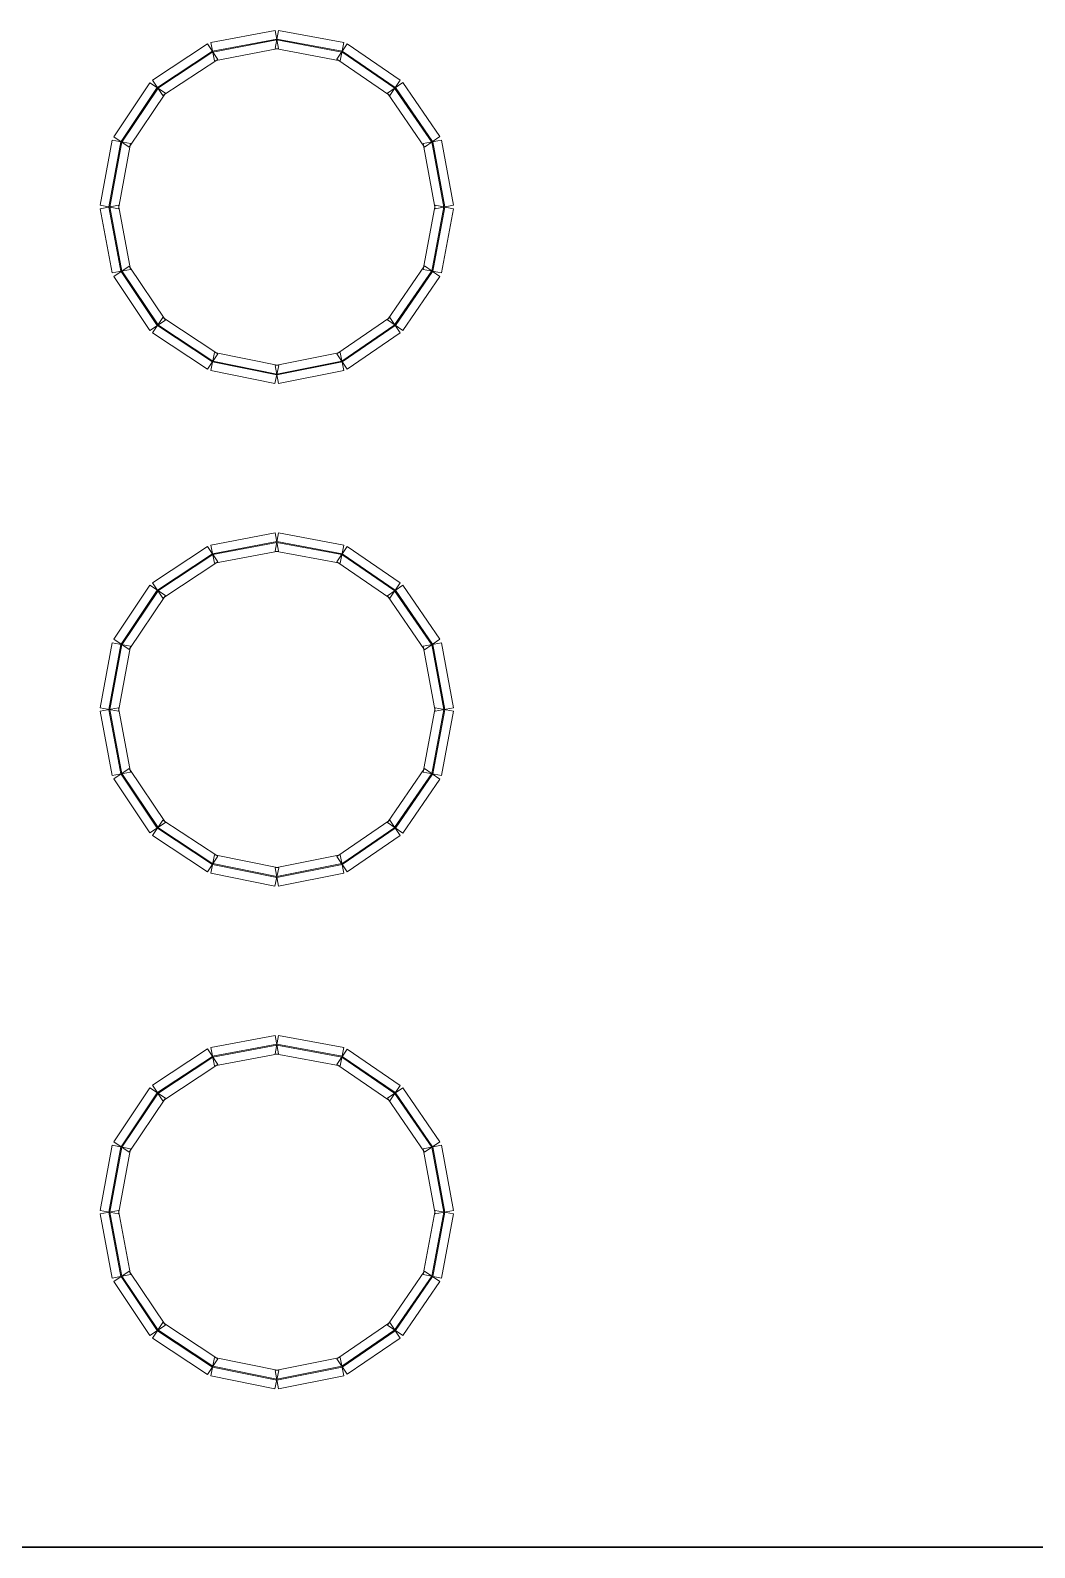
# Model space of a CAD drawing. Header units: millimetres. Extents: x -200 to 200, y -162 to 219.
# Drawn here: x -21.29 to 7.26, y -66.68 to -23.55 of the extents above; entities that cross this region are included whole.
import ezdxf

# ---------------------------------------------------------------- set-up
doc = ezdxf.new("R2010")
doc.units = ezdxf.units.MM
doc.header["$MEASUREMENT"] = 0

msp = doc.modelspace()

# ---------------------------------------------------------------- linework, layer by layer
at = {"color": 4, "lineweight": 5}
for points in [[(-14.3337, -23.548), (-14.3337, -23.548), (-14.2358, -24.0679), (-14.2358, -24.0679), (-14.2358, -24.0679), (-14.2358, -24.0679), (-16.0611, -24.4118), (-16.0611, -24.4118), (-16.0611, -24.4118), (-16.0611, -24.4118), (-16.159, -23.8919), (-16.159, -23.8919), (-16.159, -23.8919), (-16.159, -23.8919), (-14.3337, -23.548), (-14.3337, -23.548)], [(-12.3847, -23.8918), (-12.3847, -23.8918), (-12.4813, -24.4119), (-12.4813, -24.4119), (-12.4813, -24.4119), (-12.4813, -24.4119), (-14.3331, -24.068), (-14.3331, -24.068), (-14.3331, -24.068), (-14.3331, -24.068), (-14.2365, -23.5479), (-14.2365, -23.5479), (-14.2365, -23.5479), (-14.2365, -23.5479), (-12.3847, -23.8918), (-12.3847, -23.8918)], [(-16.2559, -23.9312), (-16.2559, -23.9312), (-15.9642, -24.3725), (-15.9642, -24.3725), (-15.9642, -24.3725), (-15.9642, -24.3725), (-17.5249, -25.4042), (-17.5249, -25.4042), (-17.5249, -25.4042), (-17.5249, -25.4042), (-17.8167, -24.9629), (-17.8167, -24.9629), (-17.8167, -24.9629), (-17.8167, -24.9629), (-16.2559, -23.9312), (-16.2559, -23.9312)], [(-16.1173, -24.1408), (-16.1173, -24.1408), (-16.1027, -24.1629), (-16.1027, -24.1629), (-16.1027, -24.1629), (-16.1027, -24.1629), (-17.6635, -25.1946), (-17.6635, -25.1946), (-17.6635, -25.1946), (-17.6635, -25.1946), (-17.6781, -25.1725), (-17.6781, -25.1725), (-17.6781, -25.1725), (-17.6781, -25.1725), (-16.1173, -24.1408), (-16.1173, -24.1408)], [(-14.2872, -23.795), (-14.2872, -23.795), (-14.2823, -23.821), (-14.2823, -23.821), (-14.2823, -23.821), (-14.2823, -23.821), (-16.1076, -24.1649), (-16.1076, -24.1649), (-16.1076, -24.1649), (-16.1076, -24.1649), (-16.1125, -24.1389), (-16.1125, -24.1389), (-16.1125, -24.1389), (-16.1125, -24.1389), (-14.2872, -23.795), (-14.2872, -23.795)], [(-12.4306, -24.1389), (-12.4306, -24.1389), (-12.4355, -24.1649), (-12.4355, -24.1649), (-12.4355, -24.1649), (-12.4355, -24.1649), (-14.2872, -23.821), (-14.2872, -23.821), (-14.2872, -23.821), (-14.2872, -23.821), (-14.2824, -23.795), (-14.2824, -23.795), (-14.2824, -23.795), (-14.2824, -23.795), (-12.4306, -24.1389), (-12.4306, -24.1389)], [(-10.7758, -24.9652), (-10.7758, -24.9652), (-11.0746, -25.4019), (-11.0746, -25.4019), (-11.0746, -25.4019), (-11.0746, -25.4019), (-12.5824, -24.3702), (-12.5824, -24.3702), (-12.5824, -24.3702), (-12.5824, -24.3702), (-12.2837, -23.9335), (-12.2837, -23.9335), (-12.2837, -23.9335), (-12.2837, -23.9335), (-10.7758, -24.9652), (-10.7758, -24.9652)], [(-10.9177, -25.1726), (-10.9177, -25.1726), (-10.9327, -25.1945), (-10.9327, -25.1945), (-10.9327, -25.1945), (-10.9327, -25.1945), (-12.4405, -24.1628), (-12.4405, -24.1628), (-12.4405, -24.1628), (-12.4405, -24.1628), (-12.4256, -24.1409), (-12.4256, -24.1409), (-12.4256, -24.1409), (-12.4256, -24.1409), (-10.9177, -25.1726), (-10.9177, -25.1726)], [(-17.8903, -25.0359), (-17.8903, -25.0359), (-17.4513, -25.3311), (-17.4513, -25.3311), (-17.4513, -25.3311), (-17.4513, -25.3311), (-18.4829, -26.8654), (-18.4829, -26.8654), (-18.4829, -26.8654), (-18.4829, -26.8654), (-18.922, -26.5702), (-18.922, -26.5702), (-18.922, -26.5702), (-18.922, -26.5702), (-17.8903, -25.0359), (-17.8903, -25.0359)], [(-17.6818, -25.1762), (-17.6818, -25.1762), (-17.6598, -25.1909), (-17.6598, -25.1909), (-17.6598, -25.1909), (-17.6598, -25.1909), (-18.6915, -26.7252), (-18.6915, -26.7252), (-18.6915, -26.7252), (-18.6915, -26.7252), (-18.7134, -26.7104), (-18.7134, -26.7104), (-18.7134, -26.7104), (-18.7134, -26.7104), (-17.6818, -25.1762), (-17.6818, -25.1762)], [(-9.6493, -26.5676), (-9.6493, -26.5676), (-10.0848, -26.868), (-10.0848, -26.868), (-10.0848, -26.868), (-10.0848, -26.868), (-11.143, -25.3337), (-11.143, -25.3337), (-11.143, -25.3337), (-11.143, -25.3337), (-10.7074, -25.0333), (-10.7074, -25.0333), (-10.7074, -25.0333), (-10.7074, -25.0333), (-9.6493, -26.5676), (-9.6493, -26.5676)], [(-9.8562, -26.7103), (-9.8562, -26.7103), (-9.878, -26.7253), (-9.878, -26.7253), (-9.878, -26.7253), (-9.878, -26.7253), (-10.9361, -25.191), (-10.9361, -25.191), (-10.9361, -25.191), (-10.9361, -25.191), (-10.9143, -25.176), (-10.9143, -25.176), (-10.9143, -25.176), (-10.9143, -25.176), (-9.8562, -26.7103), (-9.8562, -26.7103)], [(-18.9626, -26.6695), (-18.9626, -26.6695), (-18.4424, -26.7661), (-18.4424, -26.7661), (-18.4424, -26.7661), (-18.4424, -26.7661), (-18.7863, -28.6179), (-18.7863, -28.6179), (-18.7863, -28.6179), (-18.7863, -28.6179), (-19.3064, -28.5213), (-19.3064, -28.5213), (-19.3064, -28.5213), (-19.3064, -28.5213), (-18.9626, -26.6695), (-18.9626, -26.6695)], [(-18.7155, -26.7154), (-18.7155, -26.7154), (-18.6895, -26.7202), (-18.6895, -26.7202), (-18.6895, -26.7202), (-18.6895, -26.7202), (-19.0334, -28.572), (-19.0334, -28.572), (-19.0334, -28.572), (-19.0334, -28.572), (-19.0594, -28.5671), (-19.0594, -28.5671), (-19.0594, -28.5671), (-19.0594, -28.5671), (-18.7155, -26.7154), (-18.7155, -26.7154)], [(-9.2631, -28.5213), (-9.2631, -28.5213), (-9.7833, -28.6179), (-9.7833, -28.6179), (-9.7833, -28.6179), (-9.7833, -28.6179), (-10.1272, -26.7661), (-10.1272, -26.7661), (-10.1272, -26.7661), (-10.1272, -26.7661), (-9.607, -26.6695), (-9.607, -26.6695), (-9.607, -26.6695), (-9.607, -26.6695), (-9.2631, -28.5213), (-9.2631, -28.5213)], [(-9.5102, -28.5671), (-9.5102, -28.5671), (-9.5362, -28.572), (-9.5362, -28.572), (-9.5362, -28.572), (-9.5362, -28.572), (-9.8801, -26.7202), (-9.8801, -26.7202), (-9.8801, -26.7202), (-9.8801, -26.7202), (-9.8541, -26.7154), (-9.8541, -26.7154), (-9.8541, -26.7154), (-9.8541, -26.7154), (-9.5102, -28.5671), (-9.5102, -28.5671)], [(-19.3063, -28.6185), (-19.3063, -28.6185), (-18.7864, -28.5206), (-18.7864, -28.5206), (-18.7864, -28.5206), (-18.7864, -28.5206), (-18.4425, -30.3459), (-18.4425, -30.3459), (-18.4425, -30.3459), (-18.4425, -30.3459), (-18.9624, -30.4438), (-18.9624, -30.4438), (-18.9624, -30.4438), (-18.9624, -30.4438), (-19.3063, -28.6185), (-19.3063, -28.6185)], [(-19.0594, -28.572), (-19.0594, -28.572), (-19.0334, -28.5671), (-19.0334, -28.5671), (-19.0334, -28.5671), (-19.0334, -28.5671), (-18.6895, -30.3924), (-18.6895, -30.3924), (-18.6895, -30.3924), (-18.6895, -30.3924), (-18.7155, -30.3973), (-18.7155, -30.3973), (-18.7155, -30.3973), (-18.7155, -30.3973), (-19.0594, -28.572), (-19.0594, -28.572)], [(-9.6071, -30.4438), (-9.6071, -30.4438), (-10.127, -30.3459), (-10.127, -30.3459), (-10.127, -30.3459), (-10.127, -30.3459), (-9.7831, -28.5206), (-9.7831, -28.5206), (-9.7831, -28.5206), (-9.7831, -28.5206), (-9.2632, -28.6185), (-9.2632, -28.6185), (-9.2632, -28.6185), (-9.2632, -28.6185), (-9.6071, -30.4438), (-9.6071, -30.4438)], [(-9.8541, -30.3973), (-9.8541, -30.3973), (-9.8801, -30.3924), (-9.8801, -30.3924), (-9.8801, -30.3924), (-9.8801, -30.3924), (-9.5362, -28.5671), (-9.5362, -28.5671), (-9.5362, -28.5671), (-9.5362, -28.5671), (-9.5102, -28.572), (-9.5102, -28.572), (-9.5102, -28.572), (-9.5102, -28.572), (-9.8541, -30.3973), (-9.8541, -30.3973)], [(-18.922, -30.5424), (-18.922, -30.5424), (-18.4829, -30.2472), (-18.4829, -30.2472), (-18.4829, -30.2472), (-18.4829, -30.2472), (-17.4513, -31.7815), (-17.4513, -31.7815), (-17.4513, -31.7815), (-17.4513, -31.7815), (-17.8903, -32.0767), (-17.8903, -32.0767), (-17.8903, -32.0767), (-17.8903, -32.0767), (-18.922, -30.5424), (-18.922, -30.5424)], [(-18.7134, -30.4022), (-18.7134, -30.4022), (-18.6915, -30.3875), (-18.6915, -30.3875), (-18.6915, -30.3875), (-18.6915, -30.3875), (-17.6598, -31.9217), (-17.6598, -31.9217), (-17.6598, -31.9217), (-17.6598, -31.9217), (-17.6818, -31.9365), (-17.6818, -31.9365), (-17.6818, -31.9365), (-17.6818, -31.9365), (-18.7134, -30.4022), (-18.7134, -30.4022)], [(-10.7074, -32.0793), (-10.7074, -32.0793), (-11.143, -31.7789), (-11.143, -31.7789), (-11.143, -31.7789), (-11.143, -31.7789), (-10.0848, -30.2446), (-10.0848, -30.2446), (-10.0848, -30.2446), (-10.0848, -30.2446), (-9.6493, -30.545), (-9.6493, -30.545), (-9.6493, -30.545), (-9.6493, -30.545), (-10.7074, -32.0793), (-10.7074, -32.0793)], [(-10.9143, -31.9366), (-10.9143, -31.9366), (-10.9361, -31.9216), (-10.9361, -31.9216), (-10.9361, -31.9216), (-10.9361, -31.9216), (-9.878, -30.3873), (-9.878, -30.3873), (-9.878, -30.3873), (-9.878, -30.3873), (-9.8562, -30.4023), (-9.8562, -30.4023), (-9.8562, -30.4023), (-9.8562, -30.4023), (-10.9143, -31.9366), (-10.9143, -31.9366)], [(-17.8167, -32.1498), (-17.8167, -32.1498), (-17.5249, -31.7084), (-17.5249, -31.7084), (-17.5249, -31.7084), (-17.5249, -31.7084), (-15.9642, -32.7401), (-15.9642, -32.7401), (-15.9642, -32.7401), (-15.9642, -32.7401), (-16.2559, -33.1815), (-16.2559, -33.1815), (-16.2559, -33.1815), (-16.2559, -33.1815), (-17.8167, -32.1498), (-17.8167, -32.1498)], [(-12.2837, -33.1791), (-12.2837, -33.1791), (-12.5824, -32.7425), (-12.5824, -32.7425), (-12.5824, -32.7425), (-12.5824, -32.7425), (-11.0746, -31.7108), (-11.0746, -31.7108), (-11.0746, -31.7108), (-11.0746, -31.7108), (-10.7758, -32.1474), (-10.7758, -32.1474), (-10.7758, -32.1474), (-10.7758, -32.1474), (-12.2837, -33.1791), (-12.2837, -33.1791)], [(-17.6781, -31.9402), (-17.6781, -31.9402), (-17.6635, -31.9181), (-17.6635, -31.9181), (-17.6635, -31.9181), (-17.6635, -31.9181), (-16.1027, -32.9498), (-16.1027, -32.9498), (-16.1027, -32.9498), (-16.1027, -32.9498), (-16.1173, -32.9718), (-16.1173, -32.9718), (-16.1173, -32.9718), (-16.1173, -32.9718), (-17.6781, -31.9402), (-17.6781, -31.9402)], [(-12.4256, -32.9717), (-12.4256, -32.9717), (-12.4405, -32.9499), (-12.4405, -32.9499), (-12.4405, -32.9499), (-12.4405, -32.9499), (-10.9327, -31.9182), (-10.9327, -31.9182), (-10.9327, -31.9182), (-10.9327, -31.9182), (-10.9177, -31.94), (-10.9177, -31.94), (-10.9177, -31.94), (-10.9177, -31.94), (-12.4256, -32.9717), (-12.4256, -32.9717)], [(-16.1626, -33.2201), (-16.1626, -33.2201), (-16.0574, -32.7016), (-16.0574, -32.7016), (-16.0574, -32.7016), (-16.0574, -32.7016), (-14.2322, -33.0719), (-14.2322, -33.0719), (-14.2322, -33.0719), (-14.2322, -33.0719), (-14.3374, -33.5904), (-14.3374, -33.5904), (-14.3374, -33.5904), (-14.3374, -33.5904), (-16.1626, -33.2201), (-16.1626, -33.2201)], [(-14.2329, -33.5905), (-14.2329, -33.5905), (-14.3366, -33.0718), (-14.3366, -33.0718), (-14.3366, -33.0718), (-14.3366, -33.0718), (-12.4849, -32.7014), (-12.4849, -32.7014), (-12.4849, -32.7014), (-12.4849, -32.7014), (-12.3812, -33.2202), (-12.3812, -33.2202), (-12.3812, -33.2202), (-12.3812, -33.2202), (-14.2329, -33.5905), (-14.2329, -33.5905)], [(-16.1127, -32.9738), (-16.1127, -32.9738), (-16.1074, -32.9478), (-16.1074, -32.9478), (-16.1074, -32.9478), (-16.1074, -32.9478), (-14.2821, -33.3182), (-14.2821, -33.3182), (-14.2821, -33.3182), (-14.2821, -33.3182), (-14.2874, -33.3441), (-14.2874, -33.3441), (-14.2874, -33.3441), (-14.2874, -33.3441), (-16.1127, -32.9738), (-16.1127, -32.9738)], [(-14.2822, -33.3441), (-14.2822, -33.3441), (-14.2874, -33.3182), (-14.2874, -33.3182), (-14.2874, -33.3182), (-14.2874, -33.3182), (-12.4356, -32.9478), (-12.4356, -32.9478), (-12.4356, -32.9478), (-12.4356, -32.9478), (-12.4304, -32.9738), (-12.4304, -32.9738), (-12.4304, -32.9738), (-12.4304, -32.9738), (-14.2822, -33.3441), (-14.2822, -33.3441)], [(-14.3337, -37.8328), (-14.3337, -37.8328), (-14.2358, -38.3527), (-14.2358, -38.3527), (-14.2358, -38.3527), (-14.2358, -38.3527), (-16.0611, -38.6966), (-16.0611, -38.6966), (-16.0611, -38.6966), (-16.0611, -38.6966), (-16.159, -38.1767), (-16.159, -38.1767), (-16.159, -38.1767), (-16.159, -38.1767), (-14.3337, -37.8328), (-14.3337, -37.8328)], [(-12.3847, -38.1765), (-12.3847, -38.1765), (-12.4813, -38.6967), (-12.4813, -38.6967), (-12.4813, -38.6967), (-12.4813, -38.6967), (-14.3331, -38.3528), (-14.3331, -38.3528), (-14.3331, -38.3528), (-14.3331, -38.3528), (-14.2365, -37.8327), (-14.2365, -37.8327), (-14.2365, -37.8327), (-14.2365, -37.8327), (-12.3847, -38.1765), (-12.3847, -38.1765)], [(-16.2559, -38.216), (-16.2559, -38.216), (-15.9642, -38.6573), (-15.9642, -38.6573), (-15.9642, -38.6573), (-15.9642, -38.6573), (-17.5249, -39.689), (-17.5249, -39.689), (-17.5249, -39.689), (-17.5249, -39.689), (-17.8167, -39.2476), (-17.8167, -39.2476), (-17.8167, -39.2476), (-17.8167, -39.2476), (-16.2559, -38.216), (-16.2559, -38.216)], [(-14.2872, -38.0797), (-14.2872, -38.0797), (-14.2823, -38.1057), (-14.2823, -38.1057), (-14.2823, -38.1057), (-14.2823, -38.1057), (-16.1076, -38.4496), (-16.1076, -38.4496), (-16.1076, -38.4496), (-16.1076, -38.4496), (-16.1125, -38.4236), (-16.1125, -38.4236), (-16.1125, -38.4236), (-16.1125, -38.4236), (-14.2872, -38.0797), (-14.2872, -38.0797)], [(-12.4306, -38.4236), (-12.4306, -38.4236), (-12.4355, -38.4496), (-12.4355, -38.4496), (-12.4355, -38.4496), (-12.4355, -38.4496), (-14.2872, -38.1057), (-14.2872, -38.1057), (-14.2872, -38.1057), (-14.2872, -38.1057), (-14.2824, -38.0797), (-14.2824, -38.0797), (-14.2824, -38.0797), (-14.2824, -38.0797), (-12.4306, -38.4236), (-12.4306, -38.4236)], [(-10.7758, -39.25), (-10.7758, -39.25), (-11.0746, -39.6866), (-11.0746, -39.6866), (-11.0746, -39.6866), (-11.0746, -39.6866), (-12.5824, -38.655), (-12.5824, -38.655), (-12.5824, -38.655), (-12.5824, -38.655), (-12.2837, -38.2183), (-12.2837, -38.2183), (-12.2837, -38.2183), (-12.2837, -38.2183), (-10.7758, -39.25), (-10.7758, -39.25)], [(-16.1173, -38.4256), (-16.1173, -38.4256), (-16.1027, -38.4477), (-16.1027, -38.4477), (-16.1027, -38.4477), (-16.1027, -38.4477), (-17.6635, -39.4793), (-17.6635, -39.4793), (-17.6635, -39.4793), (-17.6635, -39.4793), (-17.6781, -39.4573), (-17.6781, -39.4573), (-17.6781, -39.4573), (-17.6781, -39.4573), (-16.1173, -38.4256), (-16.1173, -38.4256)], [(-10.9177, -39.4574), (-10.9177, -39.4574), (-10.9327, -39.4792), (-10.9327, -39.4792), (-10.9327, -39.4792), (-10.9327, -39.4792), (-12.4405, -38.4476), (-12.4405, -38.4476), (-12.4405, -38.4476), (-12.4405, -38.4476), (-12.4256, -38.4257), (-12.4256, -38.4257), (-12.4256, -38.4257), (-12.4256, -38.4257), (-10.9177, -39.4574), (-10.9177, -39.4574)], [(-17.8903, -39.3207), (-17.8903, -39.3207), (-17.4513, -39.6159), (-17.4513, -39.6159), (-17.4513, -39.6159), (-17.4513, -39.6159), (-18.4829, -41.1502), (-18.4829, -41.1502), (-18.4829, -41.1502), (-18.4829, -41.1502), (-18.922, -40.855), (-18.922, -40.855), (-18.922, -40.855), (-18.922, -40.855), (-17.8903, -39.3207), (-17.8903, -39.3207)], [(-17.6818, -39.4609), (-17.6818, -39.4609), (-17.6598, -39.4757), (-17.6598, -39.4757), (-17.6598, -39.4757), (-17.6598, -39.4757), (-18.6915, -41.01), (-18.6915, -41.01), (-18.6915, -41.01), (-18.6915, -41.01), (-18.7134, -40.9952), (-18.7134, -40.9952), (-18.7134, -40.9952), (-18.7134, -40.9952), (-17.6818, -39.4609), (-17.6818, -39.4609)], [(-9.6493, -40.8524), (-9.6493, -40.8524), (-10.0848, -41.1528), (-10.0848, -41.1528), (-10.0848, -41.1528), (-10.0848, -41.1528), (-11.143, -39.6185), (-11.143, -39.6185), (-11.143, -39.6185), (-11.143, -39.6185), (-10.7074, -39.3181), (-10.7074, -39.3181), (-10.7074, -39.3181), (-10.7074, -39.3181), (-9.6493, -40.8524), (-9.6493, -40.8524)], [(-9.8562, -40.9951), (-9.8562, -40.9951), (-9.878, -41.0101), (-9.878, -41.0101), (-9.878, -41.0101), (-9.878, -41.0101), (-10.9361, -39.4758), (-10.9361, -39.4758), (-10.9361, -39.4758), (-10.9361, -39.4758), (-10.9143, -39.4608), (-10.9143, -39.4608), (-10.9143, -39.4608), (-10.9143, -39.4608), (-9.8562, -40.9951), (-9.8562, -40.9951)], [(-18.9626, -40.9543), (-18.9626, -40.9543), (-18.4424, -41.0509), (-18.4424, -41.0509), (-18.4424, -41.0509), (-18.4424, -41.0509), (-18.7863, -42.9026), (-18.7863, -42.9026), (-18.7863, -42.9026), (-18.7863, -42.9026), (-19.3064, -42.806), (-19.3064, -42.806), (-19.3064, -42.806), (-19.3064, -42.806), (-18.9626, -40.9543), (-18.9626, -40.9543)], [(-9.2631, -42.806), (-9.2631, -42.806), (-9.7833, -42.9026), (-9.7833, -42.9026), (-9.7833, -42.9026), (-9.7833, -42.9026), (-10.1272, -41.0509), (-10.1272, -41.0509), (-10.1272, -41.0509), (-10.1272, -41.0509), (-9.607, -40.9543), (-9.607, -40.9543), (-9.607, -40.9543), (-9.607, -40.9543), (-9.2631, -42.806), (-9.2631, -42.806)], [(-18.7155, -41.0002), (-18.7155, -41.0002), (-18.6895, -41.005), (-18.6895, -41.005), (-18.6895, -41.005), (-18.6895, -41.005), (-19.0334, -42.8567), (-19.0334, -42.8567), (-19.0334, -42.8567), (-19.0334, -42.8567), (-19.0594, -42.8519), (-19.0594, -42.8519), (-19.0594, -42.8519), (-19.0594, -42.8519), (-18.7155, -41.0002), (-18.7155, -41.0002)], [(-9.5102, -42.8519), (-9.5102, -42.8519), (-9.5362, -42.8567), (-9.5362, -42.8567), (-9.5362, -42.8567), (-9.5362, -42.8567), (-9.8801, -41.005), (-9.8801, -41.005), (-9.8801, -41.005), (-9.8801, -41.005), (-9.8541, -41.0002), (-9.8541, -41.0002), (-9.8541, -41.0002), (-9.8541, -41.0002), (-9.5102, -42.8519), (-9.5102, -42.8519)], [(-19.3063, -42.9033), (-19.3063, -42.9033), (-18.7864, -42.8054), (-18.7864, -42.8054), (-18.7864, -42.8054), (-18.7864, -42.8054), (-18.4425, -44.6306), (-18.4425, -44.6306), (-18.4425, -44.6306), (-18.4425, -44.6306), (-18.9624, -44.7286), (-18.9624, -44.7286), (-18.9624, -44.7286), (-18.9624, -44.7286), (-19.3063, -42.9033), (-19.3063, -42.9033)], [(-19.0594, -42.8568), (-19.0594, -42.8568), (-19.0334, -42.8519), (-19.0334, -42.8519), (-19.0334, -42.8519), (-19.0334, -42.8519), (-18.6895, -44.6772), (-18.6895, -44.6772), (-18.6895, -44.6772), (-18.6895, -44.6772), (-18.7155, -44.6821), (-18.7155, -44.6821), (-18.7155, -44.6821), (-18.7155, -44.6821), (-19.0594, -42.8568), (-19.0594, -42.8568)], [(-9.6071, -44.7286), (-9.6071, -44.7286), (-10.127, -44.6306), (-10.127, -44.6306), (-10.127, -44.6306), (-10.127, -44.6306), (-9.7831, -42.8054), (-9.7831, -42.8054), (-9.7831, -42.8054), (-9.7831, -42.8054), (-9.2632, -42.9033), (-9.2632, -42.9033), (-9.2632, -42.9033), (-9.2632, -42.9033), (-9.6071, -44.7286), (-9.6071, -44.7286)], [(-9.8541, -44.6821), (-9.8541, -44.6821), (-9.8801, -44.6772), (-9.8801, -44.6772), (-9.8801, -44.6772), (-9.8801, -44.6772), (-9.5362, -42.8519), (-9.5362, -42.8519), (-9.5362, -42.8519), (-9.5362, -42.8519), (-9.5102, -42.8568), (-9.5102, -42.8568), (-9.5102, -42.8568), (-9.5102, -42.8568), (-9.8541, -44.6821), (-9.8541, -44.6821)], [(-18.922, -44.8272), (-18.922, -44.8272), (-18.4829, -44.532), (-18.4829, -44.532), (-18.4829, -44.532), (-18.4829, -44.532), (-17.4513, -46.0663), (-17.4513, -46.0663), (-17.4513, -46.0663), (-17.4513, -46.0663), (-17.8903, -46.3615), (-17.8903, -46.3615), (-17.8903, -46.3615), (-17.8903, -46.3615), (-18.922, -44.8272), (-18.922, -44.8272)], [(-18.7134, -44.687), (-18.7134, -44.687), (-18.6915, -44.6722), (-18.6915, -44.6722), (-18.6915, -44.6722), (-18.6915, -44.6722), (-17.6598, -46.2065), (-17.6598, -46.2065), (-17.6598, -46.2065), (-17.6598, -46.2065), (-17.6818, -46.2213), (-17.6818, -46.2213), (-17.6818, -46.2213), (-17.6818, -46.2213), (-18.7134, -44.687), (-18.7134, -44.687)], [(-10.7074, -46.3641), (-10.7074, -46.3641), (-11.143, -46.0637), (-11.143, -46.0637), (-11.143, -46.0637), (-11.143, -46.0637), (-10.0848, -44.5294), (-10.0848, -44.5294), (-10.0848, -44.5294), (-10.0848, -44.5294), (-9.6493, -44.8298), (-9.6493, -44.8298), (-9.6493, -44.8298), (-9.6493, -44.8298), (-10.7074, -46.3641), (-10.7074, -46.3641)], [(-10.9143, -46.2214), (-10.9143, -46.2214), (-10.9361, -46.2064), (-10.9361, -46.2064), (-10.9361, -46.2064), (-10.9361, -46.2064), (-9.878, -44.6721), (-9.878, -44.6721), (-9.878, -44.6721), (-9.878, -44.6721), (-9.8562, -44.6871), (-9.8562, -44.6871), (-9.8562, -44.6871), (-9.8562, -44.6871), (-10.9143, -46.2214), (-10.9143, -46.2214)], [(-17.8167, -46.4346), (-17.8167, -46.4346), (-17.5249, -45.9932), (-17.5249, -45.9932), (-17.5249, -45.9932), (-17.5249, -45.9932), (-15.9642, -47.0249), (-15.9642, -47.0249), (-15.9642, -47.0249), (-15.9642, -47.0249), (-16.2559, -47.4663), (-16.2559, -47.4663), (-16.2559, -47.4663), (-16.2559, -47.4663), (-17.8167, -46.4346), (-17.8167, -46.4346)], [(-12.2837, -47.4639), (-12.2837, -47.4639), (-12.5824, -47.0273), (-12.5824, -47.0273), (-12.5824, -47.0273), (-12.5824, -47.0273), (-11.0746, -45.9956), (-11.0746, -45.9956), (-11.0746, -45.9956), (-11.0746, -45.9956), (-10.7758, -46.4322), (-10.7758, -46.4322), (-10.7758, -46.4322), (-10.7758, -46.4322), (-12.2837, -47.4639), (-12.2837, -47.4639)], [(-17.6781, -46.2249), (-17.6781, -46.2249), (-17.6635, -46.2029), (-17.6635, -46.2029), (-17.6635, -46.2029), (-17.6635, -46.2029), (-16.1027, -47.2345), (-16.1027, -47.2345), (-16.1027, -47.2345), (-16.1027, -47.2345), (-16.1173, -47.2566), (-16.1173, -47.2566), (-16.1173, -47.2566), (-16.1173, -47.2566), (-17.6781, -46.2249), (-17.6781, -46.2249)], [(-12.4256, -47.2565), (-12.4256, -47.2565), (-12.4405, -47.2347), (-12.4405, -47.2347), (-12.4405, -47.2347), (-12.4405, -47.2347), (-10.9327, -46.203), (-10.9327, -46.203), (-10.9327, -46.203), (-10.9327, -46.203), (-10.9177, -46.2248), (-10.9177, -46.2248), (-10.9177, -46.2248), (-10.9177, -46.2248), (-12.4256, -47.2565), (-12.4256, -47.2565)], [(-16.1626, -47.5048), (-16.1626, -47.5048), (-16.0574, -46.9863), (-16.0574, -46.9863), (-16.0574, -46.9863), (-16.0574, -46.9863), (-14.2322, -47.3567), (-14.2322, -47.3567), (-14.2322, -47.3567), (-14.2322, -47.3567), (-14.3374, -47.8752), (-14.3374, -47.8752), (-14.3374, -47.8752), (-14.3374, -47.8752), (-16.1626, -47.5048), (-16.1626, -47.5048)], [(-14.2329, -47.8753), (-14.2329, -47.8753), (-14.3366, -47.3565), (-14.3366, -47.3565), (-14.3366, -47.3565), (-14.3366, -47.3565), (-12.4849, -46.9862), (-12.4849, -46.9862), (-12.4849, -46.9862), (-12.4849, -46.9862), (-12.3812, -47.505), (-12.3812, -47.505), (-12.3812, -47.505), (-12.3812, -47.505), (-14.2329, -47.8753), (-14.2329, -47.8753)], [(-16.1127, -47.2585), (-16.1127, -47.2585), (-16.1074, -47.2326), (-16.1074, -47.2326), (-16.1074, -47.2326), (-16.1074, -47.2326), (-14.2821, -47.603), (-14.2821, -47.603), (-14.2821, -47.603), (-14.2821, -47.603), (-14.2874, -47.6289), (-14.2874, -47.6289), (-14.2874, -47.6289), (-14.2874, -47.6289), (-16.1127, -47.2585), (-16.1127, -47.2585)], [(-14.2822, -47.6289), (-14.2822, -47.6289), (-14.2874, -47.603), (-14.2874, -47.603), (-14.2874, -47.603), (-14.2874, -47.603), (-12.4356, -47.2326), (-12.4356, -47.2326), (-12.4356, -47.2326), (-12.4356, -47.2326), (-12.4304, -47.2586), (-12.4304, -47.2586), (-12.4304, -47.2586), (-12.4304, -47.2586), (-14.2822, -47.6289), (-14.2822, -47.6289)], [(-14.3337, -52.1176), (-14.3337, -52.1176), (-14.2358, -52.6375), (-14.2358, -52.6375), (-14.2358, -52.6375), (-14.2358, -52.6375), (-16.0611, -52.9814), (-16.0611, -52.9814), (-16.0611, -52.9814), (-16.0611, -52.9814), (-16.159, -52.4615), (-16.159, -52.4615), (-16.159, -52.4615), (-16.159, -52.4615), (-14.3337, -52.1176), (-14.3337, -52.1176)], [(-12.3847, -52.4613), (-12.3847, -52.4613), (-12.4813, -52.9815), (-12.4813, -52.9815), (-12.4813, -52.9815), (-12.4813, -52.9815), (-14.3331, -52.6376), (-14.3331, -52.6376), (-14.3331, -52.6376), (-14.3331, -52.6376), (-14.2365, -52.1174), (-14.2365, -52.1174), (-14.2365, -52.1174), (-14.2365, -52.1174), (-12.3847, -52.4613), (-12.3847, -52.4613)], [(-16.2559, -52.5007), (-16.2559, -52.5007), (-15.9642, -52.9421), (-15.9642, -52.9421), (-15.9642, -52.9421), (-15.9642, -52.9421), (-17.5249, -53.9738), (-17.5249, -53.9738), (-17.5249, -53.9738), (-17.5249, -53.9738), (-17.8167, -53.5324), (-17.8167, -53.5324), (-17.8167, -53.5324), (-17.8167, -53.5324), (-16.2559, -52.5007), (-16.2559, -52.5007)], [(-14.2872, -52.3645), (-14.2872, -52.3645), (-14.2823, -52.3905), (-14.2823, -52.3905), (-14.2823, -52.3905), (-14.2823, -52.3905), (-16.1076, -52.7344), (-16.1076, -52.7344), (-16.1076, -52.7344), (-16.1076, -52.7344), (-16.1125, -52.7084), (-16.1125, -52.7084), (-16.1125, -52.7084), (-16.1125, -52.7084), (-14.2872, -52.3645), (-14.2872, -52.3645)], [(-12.4306, -52.7084), (-12.4306, -52.7084), (-12.4355, -52.7344), (-12.4355, -52.7344), (-12.4355, -52.7344), (-12.4355, -52.7344), (-14.2872, -52.3905), (-14.2872, -52.3905), (-14.2872, -52.3905), (-14.2872, -52.3905), (-14.2824, -52.3645), (-14.2824, -52.3645), (-14.2824, -52.3645), (-14.2824, -52.3645), (-12.4306, -52.7084), (-12.4306, -52.7084)], [(-10.7758, -53.5348), (-10.7758, -53.5348), (-11.0746, -53.9714), (-11.0746, -53.9714), (-11.0746, -53.9714), (-11.0746, -53.9714), (-12.5824, -52.9397), (-12.5824, -52.9397), (-12.5824, -52.9397), (-12.5824, -52.9397), (-12.2837, -52.5031), (-12.2837, -52.5031), (-12.2837, -52.5031), (-12.2837, -52.5031), (-10.7758, -53.5348), (-10.7758, -53.5348)], [(-16.1173, -52.7104), (-16.1173, -52.7104), (-16.1027, -52.7324), (-16.1027, -52.7324), (-16.1027, -52.7324), (-16.1027, -52.7324), (-17.6635, -53.7641), (-17.6635, -53.7641), (-17.6635, -53.7641), (-17.6635, -53.7641), (-17.6781, -53.7421), (-17.6781, -53.7421), (-17.6781, -53.7421), (-17.6781, -53.7421), (-16.1173, -52.7104), (-16.1173, -52.7104)], [(-10.9177, -53.7422), (-10.9177, -53.7422), (-10.9327, -53.764), (-10.9327, -53.764), (-10.9327, -53.764), (-10.9327, -53.764), (-12.4405, -52.7323), (-12.4405, -52.7323), (-12.4405, -52.7323), (-12.4405, -52.7323), (-12.4256, -52.7105), (-12.4256, -52.7105), (-12.4256, -52.7105), (-12.4256, -52.7105), (-10.9177, -53.7422), (-10.9177, -53.7422)], [(-17.8903, -53.6055), (-17.8903, -53.6055), (-17.4513, -53.9007), (-17.4513, -53.9007), (-17.4513, -53.9007), (-17.4513, -53.9007), (-18.4829, -55.435), (-18.4829, -55.435), (-18.4829, -55.435), (-18.4829, -55.435), (-18.922, -55.1398), (-18.922, -55.1398), (-18.922, -55.1398), (-18.922, -55.1398), (-17.8903, -53.6055), (-17.8903, -53.6055)], [(-17.6818, -53.7457), (-17.6818, -53.7457), (-17.6598, -53.7605), (-17.6598, -53.7605), (-17.6598, -53.7605), (-17.6598, -53.7605), (-18.6915, -55.2948), (-18.6915, -55.2948), (-18.6915, -55.2948), (-18.6915, -55.2948), (-18.7134, -55.28), (-18.7134, -55.28), (-18.7134, -55.28), (-18.7134, -55.28), (-17.6818, -53.7457), (-17.6818, -53.7457)], [(-9.6493, -55.1372), (-9.6493, -55.1372), (-10.0848, -55.4376), (-10.0848, -55.4376), (-10.0848, -55.4376), (-10.0848, -55.4376), (-11.143, -53.9033), (-11.143, -53.9033), (-11.143, -53.9033), (-11.143, -53.9033), (-10.7074, -53.6029), (-10.7074, -53.6029), (-10.7074, -53.6029), (-10.7074, -53.6029), (-9.6493, -55.1372), (-9.6493, -55.1372)], [(-9.8562, -55.2799), (-9.8562, -55.2799), (-9.878, -55.2949), (-9.878, -55.2949), (-9.878, -55.2949), (-9.878, -55.2949), (-10.9361, -53.7606), (-10.9361, -53.7606), (-10.9361, -53.7606), (-10.9361, -53.7606), (-10.9143, -53.7456), (-10.9143, -53.7456), (-10.9143, -53.7456), (-10.9143, -53.7456), (-9.8562, -55.2799), (-9.8562, -55.2799)], [(-18.9626, -55.2391), (-18.9626, -55.2391), (-18.4424, -55.3357), (-18.4424, -55.3357), (-18.4424, -55.3357), (-18.4424, -55.3357), (-18.7863, -57.1874), (-18.7863, -57.1874), (-18.7863, -57.1874), (-18.7863, -57.1874), (-19.3064, -57.0908), (-19.3064, -57.0908), (-19.3064, -57.0908), (-19.3064, -57.0908), (-18.9626, -55.2391), (-18.9626, -55.2391)], [(-18.7155, -55.285), (-18.7155, -55.285), (-18.6895, -55.2898), (-18.6895, -55.2898), (-18.6895, -55.2898), (-18.6895, -55.2898), (-19.0334, -57.1415), (-19.0334, -57.1415), (-19.0334, -57.1415), (-19.0334, -57.1415), (-19.0594, -57.1367), (-19.0594, -57.1367), (-19.0594, -57.1367), (-19.0594, -57.1367), (-18.7155, -55.285), (-18.7155, -55.285)], [(-9.2631, -57.0908), (-9.2631, -57.0908), (-9.7833, -57.1874), (-9.7833, -57.1874), (-9.7833, -57.1874), (-9.7833, -57.1874), (-10.1272, -55.3357), (-10.1272, -55.3357), (-10.1272, -55.3357), (-10.1272, -55.3357), (-9.607, -55.2391), (-9.607, -55.2391), (-9.607, -55.2391), (-9.607, -55.2391), (-9.2631, -57.0908), (-9.2631, -57.0908)], [(-9.5102, -57.1367), (-9.5102, -57.1367), (-9.5362, -57.1415), (-9.5362, -57.1415), (-9.5362, -57.1415), (-9.5362, -57.1415), (-9.8801, -55.2898), (-9.8801, -55.2898), (-9.8801, -55.2898), (-9.8801, -55.2898), (-9.8541, -55.285), (-9.8541, -55.285), (-9.8541, -55.285), (-9.8541, -55.285), (-9.5102, -57.1367), (-9.5102, -57.1367)], [(-19.3063, -57.1881), (-19.3063, -57.1881), (-18.7864, -57.0901), (-18.7864, -57.0901), (-18.7864, -57.0901), (-18.7864, -57.0901), (-18.4425, -58.9154), (-18.4425, -58.9154), (-18.4425, -58.9154), (-18.4425, -58.9154), (-18.9624, -59.0134), (-18.9624, -59.0134), (-18.9624, -59.0134), (-18.9624, -59.0134), (-19.3063, -57.1881), (-19.3063, -57.1881)], [(-19.0594, -57.1416), (-19.0594, -57.1416), (-19.0334, -57.1367), (-19.0334, -57.1367), (-19.0334, -57.1367), (-19.0334, -57.1367), (-18.6895, -58.9619), (-18.6895, -58.9619), (-18.6895, -58.9619), (-18.6895, -58.9619), (-18.7155, -58.9668), (-18.7155, -58.9668), (-18.7155, -58.9668), (-18.7155, -58.9668), (-19.0594, -57.1416), (-19.0594, -57.1416)], [(-9.6071, -59.0134), (-9.6071, -59.0134), (-10.127, -58.9154), (-10.127, -58.9154), (-10.127, -58.9154), (-10.127, -58.9154), (-9.7831, -57.0901), (-9.7831, -57.0901), (-9.7831, -57.0901), (-9.7831, -57.0901), (-9.2632, -57.1881), (-9.2632, -57.1881), (-9.2632, -57.1881), (-9.2632, -57.1881), (-9.6071, -59.0134), (-9.6071, -59.0134)], [(-9.8541, -58.9668), (-9.8541, -58.9668), (-9.8801, -58.9619), (-9.8801, -58.9619), (-9.8801, -58.9619), (-9.8801, -58.9619), (-9.5362, -57.1367), (-9.5362, -57.1367), (-9.5362, -57.1367), (-9.5362, -57.1367), (-9.5102, -57.1416), (-9.5102, -57.1416), (-9.5102, -57.1416), (-9.5102, -57.1416), (-9.8541, -58.9668), (-9.8541, -58.9668)], [(-18.922, -59.112), (-18.922, -59.112), (-18.4829, -58.8168), (-18.4829, -58.8168), (-18.4829, -58.8168), (-18.4829, -58.8168), (-17.4513, -60.3511), (-17.4513, -60.3511), (-17.4513, -60.3511), (-17.4513, -60.3511), (-17.8903, -60.6463), (-17.8903, -60.6463), (-17.8903, -60.6463), (-17.8903, -60.6463), (-18.922, -59.112), (-18.922, -59.112)], [(-18.7134, -58.9718), (-18.7134, -58.9718), (-18.6915, -58.957), (-18.6915, -58.957), (-18.6915, -58.957), (-18.6915, -58.957), (-17.6598, -60.4913), (-17.6598, -60.4913), (-17.6598, -60.4913), (-17.6598, -60.4913), (-17.6818, -60.5061), (-17.6818, -60.5061), (-17.6818, -60.5061), (-17.6818, -60.5061), (-18.7134, -58.9718), (-18.7134, -58.9718)], [(-10.7074, -60.6489), (-10.7074, -60.6489), (-11.143, -60.3485), (-11.143, -60.3485), (-11.143, -60.3485), (-11.143, -60.3485), (-10.0848, -58.8142), (-10.0848, -58.8142), (-10.0848, -58.8142), (-10.0848, -58.8142), (-9.6493, -59.1146), (-9.6493, -59.1146), (-9.6493, -59.1146), (-9.6493, -59.1146), (-10.7074, -60.6489), (-10.7074, -60.6489)], [(-10.9143, -60.5062), (-10.9143, -60.5062), (-10.9361, -60.4912), (-10.9361, -60.4912), (-10.9361, -60.4912), (-10.9361, -60.4912), (-9.878, -58.9569), (-9.878, -58.9569), (-9.878, -58.9569), (-9.878, -58.9569), (-9.8562, -58.9719), (-9.8562, -58.9719), (-9.8562, -58.9719), (-9.8562, -58.9719), (-10.9143, -60.5062), (-10.9143, -60.5062)], [(-17.8167, -60.7194), (-17.8167, -60.7194), (-17.5249, -60.278), (-17.5249, -60.278), (-17.5249, -60.278), (-17.5249, -60.278), (-15.9642, -61.3097), (-15.9642, -61.3097), (-15.9642, -61.3097), (-15.9642, -61.3097), (-16.2559, -61.751), (-16.2559, -61.751), (-16.2559, -61.751), (-16.2559, -61.751), (-17.8167, -60.7194), (-17.8167, -60.7194)], [(-12.2837, -61.7487), (-12.2837, -61.7487), (-12.5824, -61.312), (-12.5824, -61.312), (-12.5824, -61.312), (-12.5824, -61.312), (-11.0746, -60.2804), (-11.0746, -60.2804), (-11.0746, -60.2804), (-11.0746, -60.2804), (-10.7758, -60.717), (-10.7758, -60.717), (-10.7758, -60.717), (-10.7758, -60.717), (-12.2837, -61.7487), (-12.2837, -61.7487)], [(-17.6781, -60.5097), (-17.6781, -60.5097), (-17.6635, -60.4876), (-17.6635, -60.4876), (-17.6635, -60.4876), (-17.6635, -60.4876), (-16.1027, -61.5193), (-16.1027, -61.5193), (-16.1027, -61.5193), (-16.1027, -61.5193), (-16.1173, -61.5414), (-16.1173, -61.5414), (-16.1173, -61.5414), (-16.1173, -61.5414), (-17.6781, -60.5097), (-17.6781, -60.5097)], [(-12.4256, -61.5413), (-12.4256, -61.5413), (-12.4405, -61.5194), (-12.4405, -61.5194), (-12.4405, -61.5194), (-12.4405, -61.5194), (-10.9327, -60.4878), (-10.9327, -60.4878), (-10.9327, -60.4878), (-10.9327, -60.4878), (-10.9177, -60.5096), (-10.9177, -60.5096), (-10.9177, -60.5096), (-10.9177, -60.5096), (-12.4256, -61.5413), (-12.4256, -61.5413)], [(-16.1626, -61.7896), (-16.1626, -61.7896), (-16.0574, -61.2711), (-16.0574, -61.2711), (-16.0574, -61.2711), (-16.0574, -61.2711), (-14.2322, -61.6415), (-14.2322, -61.6415), (-14.2322, -61.6415), (-14.2322, -61.6415), (-14.3374, -62.16), (-14.3374, -62.16), (-14.3374, -62.16), (-14.3374, -62.16), (-16.1626, -61.7896), (-16.1626, -61.7896)], [(-16.1127, -61.5433), (-16.1127, -61.5433), (-16.1074, -61.5174), (-16.1074, -61.5174), (-16.1074, -61.5174), (-16.1074, -61.5174), (-14.2821, -61.8877), (-14.2821, -61.8877), (-14.2821, -61.8877), (-14.2821, -61.8877), (-14.2874, -61.9137), (-14.2874, -61.9137), (-14.2874, -61.9137), (-14.2874, -61.9137), (-16.1127, -61.5433), (-16.1127, -61.5433)], [(-14.2329, -62.1601), (-14.2329, -62.1601), (-14.3366, -61.6413), (-14.3366, -61.6413), (-14.3366, -61.6413), (-14.3366, -61.6413), (-12.4849, -61.271), (-12.4849, -61.271), (-12.4849, -61.271), (-12.4849, -61.271), (-12.3812, -61.7898), (-12.3812, -61.7898), (-12.3812, -61.7898), (-12.3812, -61.7898), (-14.2329, -62.1601), (-14.2329, -62.1601)], [(-14.2822, -61.9137), (-14.2822, -61.9137), (-14.2874, -61.8877), (-14.2874, -61.8877), (-14.2874, -61.8877), (-14.2874, -61.8877), (-12.4356, -61.5174), (-12.4356, -61.5174), (-12.4356, -61.5174), (-12.4356, -61.5174), (-12.4304, -61.5433), (-12.4304, -61.5433), (-12.4304, -61.5433), (-12.4304, -61.5433), (-14.2822, -61.9137), (-14.2822, -61.9137)]]:
    msp.add_open_spline(points, degree=3, knots=[0, 0, 0, 0, 0.25, 0.25, 0.25, 0.25, 0.5, 0.5, 0.5, 0.5, 0.75, 0.75, 0.75, 0.75, 1, 1, 1, 1], dxfattribs=at)
at = {"color": 1, "lineweight": 5}
msp.add_open_spline([(-23.4376, -66.6755), (-23.4376, -66.6755), (-23.4376, -66.6491), (-23.4376, -66.6491), (-23.4376, -66.6491), (-23.4376, -66.6491), (23.4376, -66.6491), (23.4376, -66.6491), (23.4376, -66.6491), (23.4376, -66.6491), (23.4376, -66.6755), (23.4376, -66.6755), (23.4376, -66.6755), (23.4376, -66.6755), (-23.4376, -66.6755), (-23.4376, -66.6755)], degree=3, knots=[0, 0, 0, 0, 0.25, 0.25, 0.25, 0.25, 0.5, 0.5, 0.5, 0.5, 0.75, 0.75, 0.75, 0.75, 1, 1, 1, 1], dxfattribs=at)

doc.saveas('drawing.dxf')
